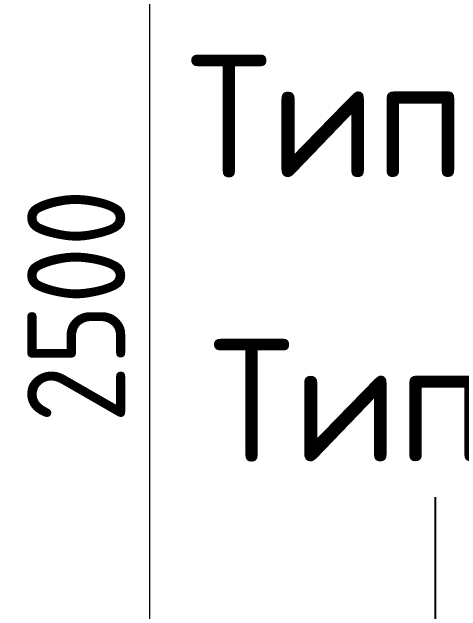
# Model space of a CAD drawing. Header units: millimetres. Extents: x -60946 to 138510, y -262288 to 24501.
# Drawn here: x 47991 to 48909, y -145965 to -144743 of the extents above; entities that cross this region are included whole.
import ezdxf

# ---------------------------------------------------------------- set-up
doc = ezdxf.new("R2010")
doc.units = ezdxf.units.MM
doc.layers.add('2)Тип-3', color=7, linetype='Continuous', lineweight=60)
doc.layers.add('Размеры', color=7, linetype='Continuous', lineweight=9)
doc.layers.add('2)Тип-4', color=7, linetype='Continuous', lineweight=30, true_color=0x0080c0)
doc.styles.add('GOST Common_3', font='', dxfattribs={"width": 0.9, "height": 200})
doc.styles.add('GOST Common_4', font='', dxfattribs={"height": 250})
doc.styles.get('GOST Common_3').set_extended_font_data('GOST Common')
doc.styles.get('GOST Common_4').set_extended_font_data('GOST Common')
doc.dimstyles.new('ADSK_Основной_2_0_2', dxfattribs={"dimscale": 304.8, "dimtxt": 201.142999, "dimasz": 0.463911, "dimexe": 0.328084, "dimexo": 0.328084, "dimgap": 0.164042, "dimtad": 1, "dimdec": 3, "dimrnd": 0.001, "dimdsep": 46, "dimtxsty": 'GOST Common_3', "dimblk1": 'OBLIQUE', "dimblk2": 'OBLIQUE', "dimsah": 1, "dimcen": 0.09, "dimdle": 0.328084, "dimazin": 2, "dimtfac": 1, "dimtdec": 4, "dimtix": 1, "dimtmove": 0, "dimatfit": 3, "dimfxl": 1, "dimtvp": 1, "dimtolj": 1, "dimtzin": 0, "dimlwd": 20, "dimlwe": 20, "dimarcsym": 2})

# ---------------------------------------------------------------- blocks, each defined once
blk = doc.blocks.new('_Oblique')
at = {"color": 0, "linetype": 'ByBlock', "lineweight": -2}
blk.add_line((-0.5, -0.5), (0.5, 0.5), dxfattribs=at)
blk = doc.blocks.new('*D5412')
at = {"layer": 'Defpoints', "color": 0, "transparency": 16777216}
for p in [(48172.6, -144092.8), (48272.6, -144092.8), (48584.4, -146592.8)]:
    blk.add_point(p, dxfattribs=at)
at = {"layer": 'Размеры', "color": 0, "lineweight": 20, "transparency": 16777216}
for p, q in [((48272.6, -146692.8), (48272.6, -143992.8)), ((48272.6, -144092.8), (48372.6, -144092.8)), ((48484.4, -146592.8), (48172.6, -146592.8))]:
    blk.add_line(p, q, dxfattribs=at)
at = {"layer": 'Размеры', "color": 0, "lineweight": 20, "transparency": 16777216, "xscale": 141.4, "yscale": 141.4, "zscale": 141.4}
for p, rotation in [((48272.6, -144092.8), 90), ((48272.6, -146592.8), 270)]:
    blk.add_blockref('_Oblique', p, dxfattribs=dict(at, rotation=rotation))
at = {"layer": 'Размеры', "color": 0, "lineweight": 9, "transparency": 16777216, "insert": (48122.6, -145342.8), "char_height": 200, "width": 605.475, "attachment_point": 5, "rotation": 90, "style": 'GOST Common_3'}
blk.add_mtext('\\A1;2500', dxfattribs=at)

msp = doc.modelspace()

# ---------------------------------------------------------------- linework, layer by layer
at = {"layer": '2)Тип-4', "lineweight": 25}
msp.add_line((48856.1331, -146630.2816), (48856.1331, -145732.8131), dxfattribs=at)

# ---------------------------------------------------------------- texts
at = {"layer": '2)Тип-3', "color": 116, "lineweight": 30, "true_color": 0x008040, "insert": (48349.7689, -144830.4421), "char_height": 250, "width": 673.4175, "attachment_point": 1, "style": 'GOST Common_4'}
msp.add_mtext('Тип', dxfattribs=at)
at = {"layer": '2)Тип-4', "color": 116, "lineweight": 30, "true_color": 0x008040, "insert": (48396.1331, -145410.386), "char_height": 250, "width": 673.4175, "attachment_point": 1, "style": 'GOST Common_4'}
msp.add_mtext('Тип', dxfattribs=at)

# ---------------------------------------------------------------- dimensions: what is measured, and where the dimension line sits
at = {"layer": 'Размеры', "lineweight": 9}
dim = msp.add_linear_dim(base=(48272.5907, -144092.7816), p1=(48584.3615, -146592.7816), p2=(48172.6058, -144092.7816), angle=90, dimstyle='ADSK_Основной_2_0_2', override={"dimpost": '<>', "dimfxl": 2533.681666}, dxfattribs=at)
dim.commit()
dim.dimension.update_dxf_attribs({"geometry": '*D5412', "text_midpoint": (48122.5907, -145342.7816)})

doc.saveas('drawing.dxf')
